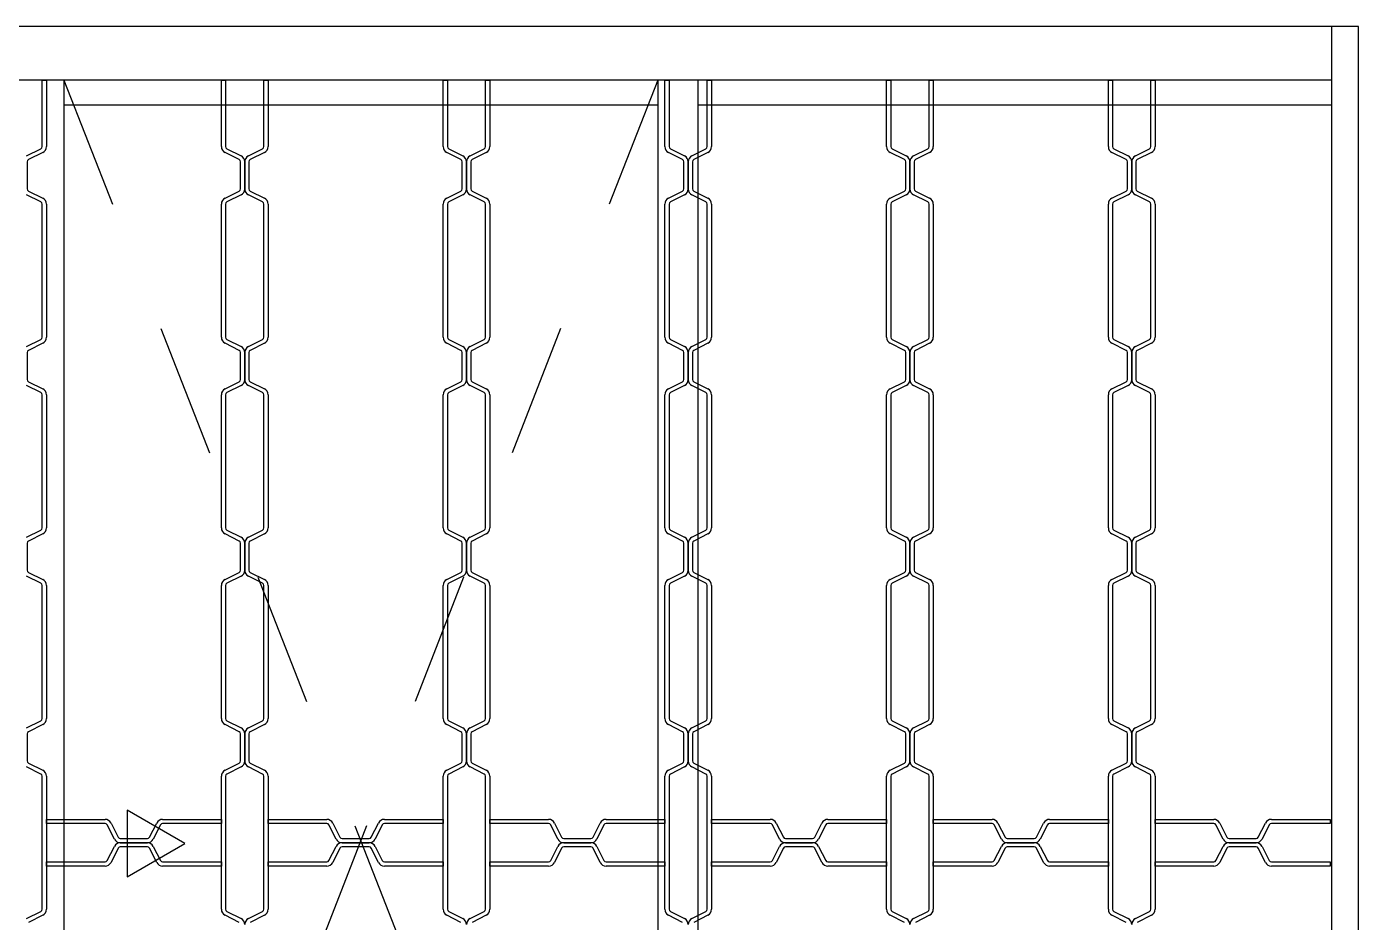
# Model space of a CAD drawing. Header units: millimetres. Extents: x 235.35 to 237.35, y 1281.78 to 1282.98.
# Drawn here: x 236.357 to 237.355, y 1282.312 to 1282.984 of the extents above; entities that cross this region are included whole.
import ezdxf

# ---------------------------------------------------------------- set-up
doc = ezdxf.new("R2010")
doc.units = ezdxf.units.MM
doc.header["$LTSCALE"] = 0.5
doc.linetypes.add('HIDDEN2', pattern=[0.1875, 0.125, -0.0625])
doc.layers.add('Gravia_Janelas', color=1, linetype='Continuous')
doc.layers.add('Gravia_Janelas_hidden2', color=1, linetype='HIDDEN2')

msp = doc.modelspace()

# ---------------------------------------------------------------- linework, layer by layer
at = {"layer": 'Gravia_Janelas', "color": 2}
for p, q in [((237.35472, 1282.98366), (235.35472, 1282.98366)), ((237.35472, 1281.78366), (237.35472, 1282.98366))]:
    msp.add_line(p, q, dxfattribs=at)
at = {"layer": 'Gravia_Janelas'}
for p, q in [((237.33472, 1281.78366), (237.33472, 1282.98366)), ((237.33472, 1282.94366), (235.37472, 1282.94366)), ((237.33472, 1282.94366), (235.37472, 1282.94366)), ((236.36844, 1282.94366), (236.37162, 1282.94366)), ((236.36844, 1282.89379), (236.36844, 1282.94366)), ((236.37162, 1282.94366), (236.37162, 1282.89379)), ((236.38472, 1282.94366), (236.38472, 1281.80366)), ((236.50277, 1282.89379), (236.50277, 1282.94366)), ((236.50277, 1282.94366), (236.50595, 1282.94366)), ((236.50595, 1282.94366), (236.50595, 1282.89379)), ((236.53459, 1282.94366), (236.53777, 1282.94366)), ((236.53459, 1282.89379), (236.53459, 1282.94366)), ((236.53777, 1282.94366), (236.53777, 1282.89379)), ((236.66892, 1282.89379), (236.66892, 1282.94366)), ((236.66892, 1282.94366), (236.6721, 1282.94366)), ((236.6721, 1282.94366), (236.6721, 1282.89379)), ((236.70074, 1282.94366), (236.70392, 1282.94366)), ((236.70074, 1282.89379), (236.70074, 1282.94366)), ((236.70392, 1282.94366), (236.70392, 1282.89379)), ((236.82972, 1282.94366), (236.82972, 1281.80366)), ((236.83507, 1282.89379), (236.83507, 1282.94366)), ((236.83507, 1282.94366), (236.83825, 1282.94366)), ((236.83825, 1282.94366), (236.83825, 1282.89379)), ((236.85972, 1282.94366), (236.85972, 1281.80366)), ((236.86689, 1282.94366), (236.87007, 1282.94366)), ((236.86689, 1282.89379), (236.86689, 1282.94366)), ((236.87007, 1282.94366), (236.87007, 1282.89379)), ((237.00122, 1282.89379), (237.00122, 1282.94366)), ((237.00122, 1282.94366), (237.0044, 1282.94366)), ((237.0044, 1282.94366), (237.0044, 1282.89379)), ((237.03304, 1282.94366), (237.03622, 1282.94366)), ((237.03304, 1282.89379), (237.03304, 1282.94366)), ((237.03622, 1282.94366), (237.03622, 1282.89379)), ((237.16737, 1282.89379), (237.16737, 1282.94366)), ((237.16737, 1282.94366), (237.17055, 1282.94366)), ((237.17055, 1282.94366), (237.17055, 1282.89379)), ((237.19919, 1282.94366), (237.20237, 1282.94366)), ((237.19919, 1282.89379), (237.19919, 1282.94366)), ((237.20237, 1282.94366), (237.20237, 1282.89379)), ((236.82972, 1282.92476), (236.38472, 1282.92476)), ((237.33472, 1282.92476), (236.85972, 1282.92476)), ((236.35686, 1282.88681), (236.36744, 1282.89216)), ((236.36887, 1282.88933), (236.35829, 1282.88397)), ((236.51609, 1282.88397), (236.50551, 1282.88933)), ((236.50694, 1282.89216), (236.51752, 1282.88681)), ((236.52301, 1282.88681), (236.53359, 1282.89216)), ((236.53502, 1282.88933), (236.52444, 1282.88397)), ((236.68224, 1282.88397), (236.67166, 1282.88933)), ((236.67309, 1282.89216), (236.68367, 1282.88681)), ((236.68916, 1282.88681), (236.69974, 1282.89216)), ((236.70117, 1282.88933), (236.69059, 1282.88397)), ((236.84839, 1282.88397), (236.83781, 1282.88933)), ((236.83924, 1282.89216), (236.84982, 1282.88681)), ((236.85531, 1282.88681), (236.86589, 1282.89216)), ((236.86732, 1282.88933), (236.85674, 1282.88397)), ((237.01454, 1282.88397), (237.00396, 1282.88933)), ((237.00539, 1282.89216), (237.01597, 1282.88681)), ((237.02146, 1282.88681), (237.03204, 1282.89216)), ((237.03347, 1282.88933), (237.02289, 1282.88397)), ((237.18069, 1282.88397), (237.17011, 1282.88933)), ((237.17154, 1282.89216), (237.18212, 1282.88681)), ((237.18761, 1282.88681), (237.19819, 1282.89216)), ((237.19962, 1282.88933), (237.18904, 1282.88397)), ((236.3573, 1282.88234), (236.3573, 1282.86208)), ((236.51709, 1282.86208), (236.51709, 1282.88234)), ((236.52027, 1282.86208), (236.52027, 1282.88234)), ((236.52027, 1282.88234), (236.52027, 1282.86208)), ((236.52345, 1282.88234), (236.52345, 1282.86208)), ((236.68324, 1282.86208), (236.68324, 1282.88234)), ((236.68642, 1282.86208), (236.68642, 1282.88234)), ((236.68642, 1282.88234), (236.68642, 1282.86208)), ((236.6896, 1282.88234), (236.6896, 1282.86208)), ((236.84939, 1282.86208), (236.84939, 1282.88234)), ((236.85257, 1282.86208), (236.85257, 1282.88234)), ((236.85257, 1282.88234), (236.85257, 1282.86208)), ((236.85575, 1282.88234), (236.85575, 1282.86208)), ((237.01554, 1282.86208), (237.01554, 1282.88234)), ((237.01872, 1282.86208), (237.01872, 1282.88234)), ((237.01872, 1282.88234), (237.01872, 1282.86208)), ((237.0219, 1282.88234), (237.0219, 1282.86208)), ((237.18169, 1282.86208), (237.18169, 1282.88234)), ((237.18487, 1282.86208), (237.18487, 1282.88234)), ((237.18487, 1282.88234), (237.18487, 1282.86208)), ((237.18805, 1282.88234), (237.18805, 1282.86208)), ((236.36744, 1282.85226), (236.35686, 1282.85762)), ((236.35829, 1282.86046), (236.36887, 1282.8551)), ((236.50551, 1282.8551), (236.51609, 1282.86046)), ((236.51752, 1282.85762), (236.50694, 1282.85226)), ((236.53359, 1282.85226), (236.52301, 1282.85762)), ((236.52444, 1282.86046), (236.53502, 1282.8551)), ((236.67166, 1282.8551), (236.68224, 1282.86046)), ((236.68367, 1282.85762), (236.67309, 1282.85226)), ((236.69974, 1282.85226), (236.68916, 1282.85762)), ((236.69059, 1282.86046), (236.70117, 1282.8551)), ((236.83781, 1282.8551), (236.84839, 1282.86046)), ((236.84982, 1282.85762), (236.83924, 1282.85226)), ((236.86589, 1282.85226), (236.85531, 1282.85762)), ((236.85674, 1282.86046), (236.86732, 1282.8551)), ((237.00396, 1282.8551), (237.01454, 1282.86046)), ((237.01597, 1282.85762), (237.00539, 1282.85226)), ((237.03204, 1282.85226), (237.02146, 1282.85762)), ((237.02289, 1282.86046), (237.03347, 1282.8551)), ((237.17011, 1282.8551), (237.18069, 1282.86046)), ((237.18212, 1282.85762), (237.17154, 1282.85226)), ((237.19819, 1282.85226), (237.18761, 1282.85762)), ((237.18904, 1282.86046), (237.19962, 1282.8551)), ((236.36844, 1282.75089), (236.36844, 1282.85064)), ((236.37162, 1282.85064), (236.37162, 1282.75089)), ((236.50277, 1282.75089), (236.50277, 1282.85064)), ((236.50595, 1282.85064), (236.50595, 1282.75089)), ((236.53459, 1282.75089), (236.53459, 1282.85064)), ((236.53777, 1282.85064), (236.53777, 1282.75089)), ((236.66892, 1282.75089), (236.66892, 1282.85064)), ((236.6721, 1282.85064), (236.6721, 1282.75089)), ((236.70074, 1282.75089), (236.70074, 1282.85064)), ((236.70392, 1282.85064), (236.70392, 1282.75089)), ((236.83507, 1282.75089), (236.83507, 1282.85064)), ((236.83825, 1282.85064), (236.83825, 1282.75089)), ((236.86689, 1282.75089), (236.86689, 1282.85064)), ((236.87007, 1282.85064), (236.87007, 1282.75089)), ((237.00122, 1282.75089), (237.00122, 1282.85064)), ((237.0044, 1282.85064), (237.0044, 1282.75089)), ((237.03304, 1282.75089), (237.03304, 1282.85064)), ((237.03622, 1282.85064), (237.03622, 1282.75089)), ((237.16737, 1282.75089), (237.16737, 1282.85064)), ((237.17055, 1282.85064), (237.17055, 1282.75089)), ((237.19919, 1282.75089), (237.19919, 1282.85064)), ((237.20237, 1282.85064), (237.20237, 1282.75089)), ((237.33472, 1282.77366), (237.33472, 1282.77766)), ((236.35686, 1282.74391), (236.36744, 1282.74926)), ((236.50694, 1282.74926), (236.51752, 1282.74391)), ((236.52301, 1282.74391), (236.53359, 1282.74926)), ((236.67309, 1282.74926), (236.68367, 1282.74391)), ((236.68916, 1282.74391), (236.69974, 1282.74926)), ((236.83924, 1282.74926), (236.84982, 1282.74391)), ((236.85531, 1282.74391), (236.86589, 1282.74926)), ((237.00539, 1282.74926), (237.01597, 1282.74391)), ((237.02146, 1282.74391), (237.03204, 1282.74926)), ((237.17154, 1282.74926), (237.18212, 1282.74391)), ((237.18761, 1282.74391), (237.19819, 1282.74926)), ((236.3573, 1282.73944), (236.3573, 1282.71918)), ((236.36887, 1282.74643), (236.35829, 1282.74107)), ((236.51609, 1282.74107), (236.50551, 1282.74643)), ((236.51709, 1282.71918), (236.51709, 1282.73944)), ((236.52027, 1282.71918), (236.52027, 1282.73944)), ((236.52027, 1282.73944), (236.52027, 1282.71918)), ((236.52345, 1282.73944), (236.52345, 1282.71918)), ((236.53502, 1282.74643), (236.52444, 1282.74107)), ((236.68224, 1282.74107), (236.67166, 1282.74643)), ((236.68324, 1282.71918), (236.68324, 1282.73944)), ((236.68642, 1282.71918), (236.68642, 1282.73944)), ((236.68642, 1282.73944), (236.68642, 1282.71918)), ((236.6896, 1282.73944), (236.6896, 1282.71918)), ((236.70117, 1282.74643), (236.69059, 1282.74107)), ((236.84839, 1282.74107), (236.83781, 1282.74643)), ((236.84939, 1282.71918), (236.84939, 1282.73944)), ((236.85257, 1282.71918), (236.85257, 1282.73944)), ((236.85257, 1282.73944), (236.85257, 1282.71918)), ((236.85575, 1282.73944), (236.85575, 1282.71918)), ((236.86732, 1282.74643), (236.85674, 1282.74107)), ((237.01454, 1282.74107), (237.00396, 1282.74643)), ((237.01554, 1282.71918), (237.01554, 1282.73944)), ((237.01872, 1282.71918), (237.01872, 1282.73944)), ((237.01872, 1282.73944), (237.01872, 1282.71918)), ((237.0219, 1282.73944), (237.0219, 1282.71918)), ((237.03347, 1282.74643), (237.02289, 1282.74107)), ((237.18069, 1282.74107), (237.17011, 1282.74643)), ((237.18169, 1282.71918), (237.18169, 1282.73944)), ((237.18487, 1282.71918), (237.18487, 1282.73944)), ((237.18487, 1282.73944), (237.18487, 1282.71918)), ((237.18805, 1282.73944), (237.18805, 1282.71918)), ((237.19962, 1282.74643), (237.18904, 1282.74107)), ((236.35829, 1282.71756), (236.36887, 1282.7122)), ((236.50551, 1282.7122), (236.51609, 1282.71756)), ((236.52444, 1282.71756), (236.53502, 1282.7122)), ((236.67166, 1282.7122), (236.68224, 1282.71756)), ((236.69059, 1282.71756), (236.70117, 1282.7122)), ((236.83781, 1282.7122), (236.84839, 1282.71756)), ((236.85674, 1282.71756), (236.86732, 1282.7122)), ((237.00396, 1282.7122), (237.01454, 1282.71756)), ((237.02289, 1282.71756), (237.03347, 1282.7122)), ((237.17011, 1282.7122), (237.18069, 1282.71756)), ((237.18904, 1282.71756), (237.19962, 1282.7122)), ((236.36744, 1282.70936), (236.35686, 1282.71472)), ((236.36844, 1282.60799), (236.36844, 1282.70774)), ((236.37162, 1282.70774), (236.37162, 1282.60799)), ((236.50277, 1282.60799), (236.50277, 1282.70774)), ((236.50595, 1282.70774), (236.50595, 1282.60799)), ((236.51752, 1282.71472), (236.50694, 1282.70936)), ((236.53359, 1282.70936), (236.52301, 1282.71472)), ((236.53459, 1282.60799), (236.53459, 1282.70774)), ((236.53777, 1282.70774), (236.53777, 1282.60799)), ((236.66892, 1282.60799), (236.66892, 1282.70774)), ((236.6721, 1282.70774), (236.6721, 1282.60799)), ((236.68367, 1282.71472), (236.67309, 1282.70936)), ((236.69974, 1282.70936), (236.68916, 1282.71472)), ((236.70074, 1282.60799), (236.70074, 1282.70774)), ((236.70392, 1282.70774), (236.70392, 1282.60799)), ((236.83507, 1282.60799), (236.83507, 1282.70774)), ((236.83825, 1282.70774), (236.83825, 1282.60799)), ((236.84982, 1282.71472), (236.83924, 1282.70936)), ((236.86589, 1282.70936), (236.85531, 1282.71472)), ((236.86689, 1282.60799), (236.86689, 1282.70774)), ((236.87007, 1282.70774), (236.87007, 1282.60799)), ((237.00122, 1282.60799), (237.00122, 1282.70774)), ((237.0044, 1282.70774), (237.0044, 1282.60799)), ((237.01597, 1282.71472), (237.00539, 1282.70936)), ((237.03204, 1282.70936), (237.02146, 1282.71472)), ((237.03304, 1282.60799), (237.03304, 1282.70774)), ((237.03622, 1282.70774), (237.03622, 1282.60799)), ((237.16737, 1282.60799), (237.16737, 1282.70774)), ((237.17055, 1282.70774), (237.17055, 1282.60799)), ((237.18212, 1282.71472), (237.17154, 1282.70936)), ((237.19819, 1282.70936), (237.18761, 1282.71472)), ((237.19919, 1282.60799), (237.19919, 1282.70774)), ((237.20237, 1282.70774), (237.20237, 1282.60799)), ((237.33472, 1282.61166), (237.33472, 1282.61566)), ((236.35686, 1282.60101), (236.36744, 1282.60636)), ((236.36887, 1282.60353), (236.35829, 1282.59817)), ((236.51609, 1282.59817), (236.50551, 1282.60353)), ((236.50694, 1282.60636), (236.51752, 1282.60101)), ((236.52301, 1282.60101), (236.53359, 1282.60636)), ((236.53502, 1282.60353), (236.52444, 1282.59817)), ((236.68224, 1282.59817), (236.67166, 1282.60353)), ((236.67309, 1282.60636), (236.68367, 1282.60101)), ((236.68916, 1282.60101), (236.69974, 1282.60636)), ((236.70117, 1282.60353), (236.69059, 1282.59817)), ((236.84839, 1282.59817), (236.83781, 1282.60353)), ((236.83924, 1282.60636), (236.84982, 1282.60101)), ((236.85531, 1282.60101), (236.86589, 1282.60636)), ((236.86732, 1282.60353), (236.85674, 1282.59817)), ((237.01454, 1282.59817), (237.00396, 1282.60353)), ((237.00539, 1282.60636), (237.01597, 1282.60101)), ((237.02146, 1282.60101), (237.03204, 1282.60636)), ((237.03347, 1282.60353), (237.02289, 1282.59817)), ((237.18069, 1282.59817), (237.17011, 1282.60353)), ((237.17154, 1282.60636), (237.18212, 1282.60101)), ((237.18761, 1282.60101), (237.19819, 1282.60636)), ((237.19962, 1282.60353), (237.18904, 1282.59817)), ((236.3573, 1282.59654), (236.3573, 1282.57628)), ((236.51709, 1282.57628), (236.51709, 1282.59654)), ((236.52027, 1282.57628), (236.52027, 1282.59654)), ((236.52027, 1282.59654), (236.52027, 1282.57628)), ((236.52345, 1282.59654), (236.52345, 1282.57628)), ((236.68324, 1282.57628), (236.68324, 1282.59654)), ((236.68642, 1282.57628), (236.68642, 1282.59654)), ((236.68642, 1282.59654), (236.68642, 1282.57628)), ((236.6896, 1282.59654), (236.6896, 1282.57628)), ((236.84939, 1282.57628), (236.84939, 1282.59654)), ((236.85257, 1282.57628), (236.85257, 1282.59654)), ((236.85257, 1282.59654), (236.85257, 1282.57628)), ((236.85575, 1282.59654), (236.85575, 1282.57628)), ((237.01554, 1282.57628), (237.01554, 1282.59654)), ((237.01872, 1282.57628), (237.01872, 1282.59654)), ((237.01872, 1282.59654), (237.01872, 1282.57628)), ((237.0219, 1282.59654), (237.0219, 1282.57628)), ((237.18169, 1282.57628), (237.18169, 1282.59654)), ((237.18487, 1282.57628), (237.18487, 1282.59654)), ((237.18487, 1282.59654), (237.18487, 1282.57628)), ((237.18805, 1282.59654), (237.18805, 1282.57628)), ((236.36744, 1282.56646), (236.35686, 1282.57182)), ((236.35829, 1282.57466), (236.36887, 1282.5693)), ((236.50551, 1282.5693), (236.51609, 1282.57466)), ((236.51752, 1282.57182), (236.50694, 1282.56646)), ((236.53359, 1282.56646), (236.52301, 1282.57182)), ((236.52444, 1282.57466), (236.53502, 1282.5693)), ((236.67166, 1282.5693), (236.68224, 1282.57466)), ((236.68367, 1282.57182), (236.67309, 1282.56646)), ((236.69974, 1282.56646), (236.68916, 1282.57182)), ((236.69059, 1282.57466), (236.70117, 1282.5693)), ((236.83781, 1282.5693), (236.84839, 1282.57466)), ((236.84982, 1282.57182), (236.83924, 1282.56646)), ((236.86589, 1282.56646), (236.85531, 1282.57182)), ((236.85674, 1282.57466), (236.86732, 1282.5693)), ((237.00396, 1282.5693), (237.01454, 1282.57466)), ((237.01597, 1282.57182), (237.00539, 1282.56646)), ((237.03204, 1282.56646), (237.02146, 1282.57182)), ((237.02289, 1282.57466), (237.03347, 1282.5693)), ((237.17011, 1282.5693), (237.18069, 1282.57466)), ((237.18212, 1282.57182), (237.17154, 1282.56646)), ((237.19819, 1282.56646), (237.18761, 1282.57182)), ((237.18904, 1282.57466), (237.19962, 1282.5693)), ((236.36844, 1282.46509), (236.36844, 1282.56484)), ((236.37162, 1282.56484), (236.37162, 1282.46509)), ((236.50277, 1282.46509), (236.50277, 1282.56484)), ((236.50595, 1282.56484), (236.50595, 1282.46509)), ((236.53459, 1282.46509), (236.53459, 1282.56484)), ((236.53777, 1282.56484), (236.53777, 1282.46509)), ((236.66892, 1282.46509), (236.66892, 1282.56484)), ((236.6721, 1282.56484), (236.6721, 1282.46509)), ((236.70074, 1282.46509), (236.70074, 1282.56484)), ((236.70392, 1282.56484), (236.70392, 1282.46509)), ((236.83507, 1282.46509), (236.83507, 1282.56484)), ((236.83825, 1282.56484), (236.83825, 1282.46509)), ((236.86689, 1282.46509), (236.86689, 1282.56484)), ((236.87007, 1282.56484), (236.87007, 1282.46509)), ((237.00122, 1282.46509), (237.00122, 1282.56484)), ((237.0044, 1282.56484), (237.0044, 1282.46509)), ((237.03304, 1282.46509), (237.03304, 1282.56484)), ((237.03622, 1282.56484), (237.03622, 1282.46509)), ((237.16737, 1282.46509), (237.16737, 1282.56484)), ((237.17055, 1282.56484), (237.17055, 1282.46509)), ((237.19919, 1282.46509), (237.19919, 1282.56484)), ((237.20237, 1282.56484), (237.20237, 1282.46509)), ((236.35686, 1282.45811), (236.36744, 1282.46346)), ((236.36887, 1282.46063), (236.35829, 1282.45527)), ((236.51609, 1282.45527), (236.50551, 1282.46063)), ((236.50694, 1282.46346), (236.51752, 1282.45811)), ((236.52301, 1282.45811), (236.53359, 1282.46346)), ((236.53502, 1282.46063), (236.52444, 1282.45527)), ((236.68224, 1282.45527), (236.67166, 1282.46063)), ((236.67309, 1282.46346), (236.68367, 1282.45811)), ((236.68916, 1282.45811), (236.69974, 1282.46346)), ((236.70117, 1282.46063), (236.69059, 1282.45527)), ((236.84839, 1282.45527), (236.83781, 1282.46063)), ((236.83924, 1282.46346), (236.84982, 1282.45811)), ((236.85531, 1282.45811), (236.86589, 1282.46346)), ((236.86732, 1282.46063), (236.85674, 1282.45527)), ((237.01454, 1282.45527), (237.00396, 1282.46063)), ((237.00539, 1282.46346), (237.01597, 1282.45811)), ((237.02146, 1282.45811), (237.03204, 1282.46346)), ((237.03347, 1282.46063), (237.02289, 1282.45527)), ((237.18069, 1282.45527), (237.17011, 1282.46063)), ((237.17154, 1282.46346), (237.18212, 1282.45811)), ((237.18761, 1282.45811), (237.19819, 1282.46346)), ((237.19962, 1282.46063), (237.18904, 1282.45527)), ((236.3573, 1282.45364), (236.3573, 1282.43338)), ((236.51709, 1282.43338), (236.51709, 1282.45364)), ((236.52027, 1282.43338), (236.52027, 1282.45364)), ((236.52027, 1282.45364), (236.52027, 1282.43338)), ((236.52345, 1282.45364), (236.52345, 1282.43338)), ((236.68324, 1282.43338), (236.68324, 1282.45364)), ((236.68642, 1282.43338), (236.68642, 1282.45364)), ((236.68642, 1282.45364), (236.68642, 1282.43338)), ((236.6896, 1282.45364), (236.6896, 1282.43338)), ((236.84939, 1282.43338), (236.84939, 1282.45364)), ((236.85257, 1282.43338), (236.85257, 1282.45364)), ((236.85257, 1282.45364), (236.85257, 1282.43338)), ((236.85575, 1282.45364), (236.85575, 1282.43338)), ((237.01554, 1282.43338), (237.01554, 1282.45364)), ((237.01872, 1282.43338), (237.01872, 1282.45364)), ((237.01872, 1282.45364), (237.01872, 1282.43338)), ((237.0219, 1282.45364), (237.0219, 1282.43338)), ((237.18169, 1282.43338), (237.18169, 1282.45364)), ((237.18487, 1282.43338), (237.18487, 1282.45364)), ((237.18487, 1282.45364), (237.18487, 1282.43338)), ((237.18805, 1282.45364), (237.18805, 1282.43338)), ((237.33472, 1282.44966), (237.33472, 1282.45366)), ((236.36744, 1282.42356), (236.35686, 1282.42892)), ((236.35829, 1282.43176), (236.36887, 1282.4264)), ((236.50551, 1282.4264), (236.51609, 1282.43176)), ((236.51752, 1282.42892), (236.50694, 1282.42356)), ((236.53359, 1282.42356), (236.52301, 1282.42892)), ((236.52444, 1282.43176), (236.53502, 1282.4264)), ((236.67166, 1282.4264), (236.68224, 1282.43176)), ((236.68367, 1282.42892), (236.67309, 1282.42356)), ((236.69974, 1282.42356), (236.68916, 1282.42892)), ((236.69059, 1282.43176), (236.70117, 1282.4264)), ((236.83781, 1282.4264), (236.84839, 1282.43176)), ((236.84982, 1282.42892), (236.83924, 1282.42356)), ((236.86589, 1282.42356), (236.85531, 1282.42892)), ((236.85674, 1282.43176), (236.86732, 1282.4264)), ((237.00396, 1282.4264), (237.01454, 1282.43176)), ((237.01597, 1282.42892), (237.00539, 1282.42356)), ((237.03204, 1282.42356), (237.02146, 1282.42892)), ((237.02289, 1282.43176), (237.03347, 1282.4264)), ((237.17011, 1282.4264), (237.18069, 1282.43176)), ((237.18212, 1282.42892), (237.17154, 1282.42356)), ((237.19819, 1282.42356), (237.18761, 1282.42892)), ((237.18904, 1282.43176), (237.19962, 1282.4264)), ((236.36844, 1282.32219), (236.36844, 1282.42194)), ((236.37162, 1282.42194), (236.37162, 1282.32219)), ((236.50277, 1282.32219), (236.50277, 1282.42194)), ((236.50595, 1282.42194), (236.50595, 1282.32219)), ((236.53459, 1282.32219), (236.53459, 1282.42194)), ((236.53777, 1282.42194), (236.53777, 1282.32219)), ((236.66892, 1282.32219), (236.66892, 1282.42194)), ((236.6721, 1282.42194), (236.6721, 1282.32219)), ((236.70074, 1282.32219), (236.70074, 1282.42194)), ((236.70392, 1282.42194), (236.70392, 1282.32219)), ((236.83507, 1282.32219), (236.83507, 1282.42194)), ((236.83825, 1282.42194), (236.83825, 1282.32219)), ((236.86689, 1282.32219), (236.86689, 1282.42194)), ((236.87007, 1282.42194), (236.87007, 1282.32219)), ((237.00122, 1282.32219), (237.00122, 1282.42194)), ((237.0044, 1282.42194), (237.0044, 1282.32219)), ((237.03304, 1282.32219), (237.03304, 1282.42194)), ((237.03622, 1282.42194), (237.03622, 1282.32219)), ((237.16737, 1282.32219), (237.16737, 1282.42194)), ((237.17055, 1282.42194), (237.17055, 1282.32219)), ((237.19919, 1282.32219), (237.19919, 1282.42194)), ((237.20237, 1282.42194), (237.20237, 1282.32219)), ((236.37162, 1282.38956), (236.41562, 1282.38956)), ((236.37162, 1282.38638), (236.37162, 1282.38956)), ((236.45876, 1282.38956), (236.50277, 1282.38956)), ((236.50277, 1282.38956), (236.50277, 1282.38638)), ((236.53777, 1282.38956), (236.58177, 1282.38956)), ((236.53777, 1282.38638), (236.53777, 1282.38956)), ((236.62491, 1282.38956), (236.66892, 1282.38956)), ((236.66892, 1282.38956), (236.66892, 1282.38638)), ((236.70392, 1282.38956), (236.74792, 1282.38956)), ((236.70392, 1282.38638), (236.70392, 1282.38956)), ((236.79106, 1282.38956), (236.83507, 1282.38956)), ((236.83507, 1282.38956), (236.83507, 1282.38638)), ((236.87007, 1282.38956), (236.91407, 1282.38956)), ((236.87007, 1282.38638), (236.87007, 1282.38956)), ((236.95721, 1282.38956), (237.00122, 1282.38956)), ((237.00122, 1282.38956), (237.00122, 1282.38638)), ((237.03622, 1282.38956), (237.08022, 1282.38956)), ((237.03622, 1282.38638), (237.03622, 1282.38956)), ((237.12336, 1282.38956), (237.16737, 1282.38956)), ((237.16737, 1282.38956), (237.16737, 1282.38638)), ((237.20237, 1282.38956), (237.24637, 1282.38956)), ((237.20237, 1282.38638), (237.20237, 1282.38956)), ((237.28951, 1282.38956), (237.33352, 1282.38956)), ((237.33352, 1282.38956), (237.33352, 1282.38638)), ((236.41562, 1282.38638), (236.37162, 1282.38638)), ((236.4226, 1282.3748), (236.41724, 1282.38539)), ((236.42008, 1282.38682), (236.42544, 1282.37624)), ((236.44895, 1282.37624), (236.4543, 1282.38682)), ((236.45714, 1282.38539), (236.45178, 1282.3748)), ((236.50277, 1282.38638), (236.45876, 1282.38638)), ((236.58177, 1282.38638), (236.53777, 1282.38638)), ((236.58875, 1282.3748), (236.58339, 1282.38539)), ((236.58623, 1282.38682), (236.59159, 1282.37624)), ((236.6151, 1282.37624), (236.62045, 1282.38682)), ((236.62329, 1282.38539), (236.61793, 1282.3748)), ((236.66892, 1282.38638), (236.62491, 1282.38638)), ((236.74792, 1282.38638), (236.70392, 1282.38638)), ((236.7549, 1282.3748), (236.74954, 1282.38539)), ((236.75238, 1282.38682), (236.75774, 1282.37624)), ((236.78125, 1282.37624), (236.7866, 1282.38682)), ((236.78944, 1282.38539), (236.78408, 1282.3748)), ((236.83507, 1282.38638), (236.79106, 1282.38638)), ((236.91407, 1282.38638), (236.87007, 1282.38638)), ((236.92105, 1282.3748), (236.91569, 1282.38539)), ((236.91853, 1282.38682), (236.92389, 1282.37624)), ((236.9474, 1282.37624), (236.95275, 1282.38682)), ((236.95559, 1282.38539), (236.95023, 1282.3748)), ((237.00122, 1282.38638), (236.95721, 1282.38638)), ((237.08022, 1282.38638), (237.03622, 1282.38638)), ((237.0872, 1282.3748), (237.08184, 1282.38539)), ((237.08468, 1282.38682), (237.09004, 1282.37624)), ((237.11355, 1282.37624), (237.1189, 1282.38682)), ((237.12174, 1282.38539), (237.11638, 1282.3748)), ((237.16737, 1282.38638), (237.12336, 1282.38638)), ((237.24637, 1282.38638), (237.20237, 1282.38638)), ((237.25335, 1282.3748), (237.24799, 1282.38539)), ((237.25083, 1282.38682), (237.25619, 1282.37624)), ((237.2797, 1282.37624), (237.28505, 1282.38682)), ((237.28789, 1282.38539), (237.28253, 1282.3748)), ((237.33352, 1282.38638), (237.28951, 1282.38638)), ((236.41724, 1282.35874), (236.4226, 1282.36932)), ((236.42544, 1282.36789), (236.42008, 1282.3573)), ((236.42706, 1282.37524), (236.44732, 1282.37524)), ((236.44732, 1282.37206), (236.42706, 1282.37206)), ((236.42706, 1282.37206), (236.44732, 1282.37206)), ((236.44732, 1282.36888), (236.42706, 1282.36888)), ((236.4543, 1282.3573), (236.44895, 1282.36789)), ((236.45178, 1282.36932), (236.45714, 1282.35874)), ((236.58339, 1282.35874), (236.58875, 1282.36932)), ((236.59159, 1282.36789), (236.58623, 1282.3573)), ((236.59321, 1282.37524), (236.61347, 1282.37524)), ((236.61347, 1282.37206), (236.59321, 1282.37206)), ((236.59321, 1282.37206), (236.61347, 1282.37206)), ((236.61347, 1282.36888), (236.59321, 1282.36888)), ((236.62045, 1282.3573), (236.6151, 1282.36789)), ((236.61793, 1282.36932), (236.62329, 1282.35874)), ((236.74954, 1282.35874), (236.7549, 1282.36932)), ((236.75774, 1282.36789), (236.75238, 1282.3573)), ((236.75936, 1282.37524), (236.77962, 1282.37524)), ((236.77962, 1282.37206), (236.75936, 1282.37206)), ((236.75936, 1282.37206), (236.77962, 1282.37206)), ((236.77962, 1282.36888), (236.75936, 1282.36888)), ((236.7866, 1282.3573), (236.78125, 1282.36789)), ((236.78408, 1282.36932), (236.78944, 1282.35874)), ((236.91569, 1282.35874), (236.92105, 1282.36932)), ((236.92389, 1282.36789), (236.91853, 1282.3573)), ((236.92551, 1282.37524), (236.94577, 1282.37524)), ((236.94577, 1282.37206), (236.92551, 1282.37206)), ((236.92551, 1282.37206), (236.94577, 1282.37206)), ((236.94577, 1282.36888), (236.92551, 1282.36888)), ((236.95275, 1282.3573), (236.9474, 1282.36789)), ((236.95023, 1282.36932), (236.95559, 1282.35874)), ((237.08184, 1282.35874), (237.0872, 1282.36932)), ((237.09004, 1282.36789), (237.08468, 1282.3573)), ((237.09166, 1282.37524), (237.11192, 1282.37524)), ((237.11192, 1282.37206), (237.09166, 1282.37206)), ((237.09166, 1282.37206), (237.11192, 1282.37206)), ((237.11192, 1282.36888), (237.09166, 1282.36888)), ((237.1189, 1282.3573), (237.11355, 1282.36789)), ((237.11638, 1282.36932), (237.12174, 1282.35874)), ((237.24799, 1282.35874), (237.25335, 1282.36932)), ((237.25619, 1282.36789), (237.25083, 1282.3573)), ((237.25781, 1282.37524), (237.27807, 1282.37524)), ((237.27807, 1282.37206), (237.25781, 1282.37206)), ((237.25781, 1282.37206), (237.27807, 1282.37206)), ((237.27807, 1282.36888), (237.25781, 1282.36888)), ((237.28505, 1282.3573), (237.2797, 1282.36789)), ((237.28253, 1282.36932), (237.28789, 1282.35874)), ((236.37162, 1282.35456), (236.37162, 1282.35774)), ((236.37162, 1282.35774), (236.41562, 1282.35774)), ((236.41562, 1282.35456), (236.37162, 1282.35456)), ((236.45876, 1282.35774), (236.50277, 1282.35774)), ((236.50277, 1282.35456), (236.45876, 1282.35456)), ((236.50277, 1282.35774), (236.50277, 1282.35456)), ((236.53777, 1282.35456), (236.53777, 1282.35774)), ((236.53777, 1282.35774), (236.58177, 1282.35774)), ((236.58177, 1282.35456), (236.53777, 1282.35456)), ((236.62491, 1282.35774), (236.66892, 1282.35774)), ((236.66892, 1282.35456), (236.62491, 1282.35456)), ((236.66892, 1282.35774), (236.66892, 1282.35456)), ((236.70392, 1282.35456), (236.70392, 1282.35774)), ((236.70392, 1282.35774), (236.74792, 1282.35774)), ((236.74792, 1282.35456), (236.70392, 1282.35456)), ((236.79106, 1282.35774), (236.83507, 1282.35774)), ((236.83507, 1282.35456), (236.79106, 1282.35456)), ((236.83507, 1282.35774), (236.83507, 1282.35456)), ((236.87007, 1282.35456), (236.87007, 1282.35774)), ((236.87007, 1282.35774), (236.91407, 1282.35774)), ((236.91407, 1282.35456), (236.87007, 1282.35456)), ((236.95721, 1282.35774), (237.00122, 1282.35774)), ((237.00122, 1282.35456), (236.95721, 1282.35456)), ((237.00122, 1282.35774), (237.00122, 1282.35456)), ((237.03622, 1282.35456), (237.03622, 1282.35774)), ((237.03622, 1282.35774), (237.08022, 1282.35774)), ((237.08022, 1282.35456), (237.03622, 1282.35456)), ((237.12336, 1282.35774), (237.16737, 1282.35774)), ((237.16737, 1282.35456), (237.12336, 1282.35456)), ((237.16737, 1282.35774), (237.16737, 1282.35456)), ((237.20237, 1282.35456), (237.20237, 1282.35774)), ((237.20237, 1282.35774), (237.24637, 1282.35774)), ((237.24637, 1282.35456), (237.20237, 1282.35456)), ((237.28951, 1282.35774), (237.33352, 1282.35774)), ((237.33352, 1282.35456), (237.28951, 1282.35456)), ((237.33352, 1282.35774), (237.33352, 1282.35456)), ((236.35686, 1282.31521), (236.36744, 1282.32056)), ((236.50694, 1282.32056), (236.51752, 1282.31521)), ((236.52301, 1282.31521), (236.53359, 1282.32056)), ((236.67309, 1282.32056), (236.68367, 1282.31521)), ((236.68916, 1282.31521), (236.69974, 1282.32056)), ((236.83924, 1282.32056), (236.84982, 1282.31521)), ((236.85531, 1282.31521), (236.86589, 1282.32056)), ((237.00539, 1282.32056), (237.01597, 1282.31521)), ((237.02146, 1282.31521), (237.03204, 1282.32056)), ((237.17154, 1282.32056), (237.18212, 1282.31521)), ((237.18761, 1282.31521), (237.19819, 1282.32056)), ((236.36887, 1282.31773), (236.35829, 1282.31237)), ((236.51609, 1282.31237), (236.50551, 1282.31773)), ((236.53502, 1282.31773), (236.52444, 1282.31237)), ((236.68224, 1282.31237), (236.67166, 1282.31773)), ((236.70117, 1282.31773), (236.69059, 1282.31237)), ((236.84839, 1282.31237), (236.83781, 1282.31773)), ((236.86732, 1282.31773), (236.85674, 1282.31237)), ((237.01454, 1282.31237), (237.00396, 1282.31773)), ((237.03347, 1282.31773), (237.02289, 1282.31237)), ((237.18069, 1282.31237), (237.17011, 1282.31773)), ((237.19962, 1282.31773), (237.18904, 1282.31237))]:
    msp.add_line(p, q, dxfattribs=at)
msp.add_lwpolyline([(236.43221, 1282.39652), (236.43221, 1282.34652), (236.47551, 1282.37152)], close=True, dxfattribs=at)
for centre, radius, start, end in [((236.36662, 1282.89379), 0.00182, 296.85241, 0), ((236.36662, 1282.89379), 0.005, 296.85241, 0), ((236.50777, 1282.89379), 0.005, 180, 243.14759), ((236.50777, 1282.89379), 0.00182, 180, 243.14759), ((236.51527, 1282.88234), 0.005, 0, 63.14759), ((236.52527, 1282.88234), 0.005, 116.85241, 180), ((236.53277, 1282.89379), 0.00182, 296.85241, 0), ((236.53277, 1282.89379), 0.005, 296.85241, 0), ((236.67392, 1282.89379), 0.005, 180, 243.14759), ((236.67392, 1282.89379), 0.00182, 180, 243.14759), ((236.68142, 1282.88234), 0.005, 0, 63.14759), ((236.69142, 1282.88234), 0.005, 116.85241, 180), ((236.69892, 1282.89379), 0.00182, 296.85241, 0), ((236.69892, 1282.89379), 0.005, 296.85241, 0), ((236.84007, 1282.89379), 0.005, 180, 243.14759), ((236.84007, 1282.89379), 0.00182, 180, 243.14759), ((236.84757, 1282.88234), 0.005, 0, 63.14759), ((236.85757, 1282.88234), 0.005, 116.85241, 180), ((236.86507, 1282.89379), 0.00182, 296.85241, 0), ((236.86507, 1282.89379), 0.005, 296.85241, 0), ((237.00622, 1282.89379), 0.005, 180, 243.14759), ((237.00622, 1282.89379), 0.00182, 180, 243.14759), ((237.01372, 1282.88234), 0.005, 0, 63.14759), ((237.02372, 1282.88234), 0.005, 116.85241, 180), ((237.03122, 1282.89379), 0.00182, 296.85241, 0), ((237.03122, 1282.89379), 0.005, 296.85241, 0), ((237.17237, 1282.89379), 0.005, 180, 243.14759), ((237.17237, 1282.89379), 0.00182, 180, 243.14759), ((237.17987, 1282.88234), 0.005, 0, 63.14759), ((237.18987, 1282.88234), 0.005, 116.85241, 180), ((237.19737, 1282.89379), 0.00182, 296.85241, 0), ((237.19737, 1282.89379), 0.005, 296.85241, 0), ((236.35912, 1282.88234), 0.00182, 116.85241, 180), ((236.51527, 1282.88234), 0.00182, 0, 63.14759), ((236.52527, 1282.88234), 0.00182, 116.85241, 180), ((236.68142, 1282.88234), 0.00182, 0, 63.14759), ((236.69142, 1282.88234), 0.00182, 116.85241, 180), ((236.84757, 1282.88234), 0.00182, 0, 63.14759), ((236.85757, 1282.88234), 0.00182, 116.85241, 180), ((237.01372, 1282.88234), 0.00182, 0, 63.14759), ((237.02372, 1282.88234), 0.00182, 116.85241, 180), ((237.17987, 1282.88234), 0.00182, 0, 63.14759), ((237.18987, 1282.88234), 0.00182, 116.85241, 180), ((236.35912, 1282.86208), 0.00182, 180, 243.14759), ((236.51527, 1282.86208), 0.00182, 296.85241, 0), ((236.51527, 1282.86208), 0.005, 296.85241, 0), ((236.52527, 1282.86208), 0.005, 180, 243.14759), ((236.52527, 1282.86208), 0.00182, 180, 243.14759), ((236.68142, 1282.86208), 0.00182, 296.85241, 0), ((236.68142, 1282.86208), 0.005, 296.85241, 0), ((236.69142, 1282.86208), 0.005, 180, 243.14759), ((236.69142, 1282.86208), 0.00182, 180, 243.14759), ((236.84757, 1282.86208), 0.00182, 296.85241, 0), ((236.84757, 1282.86208), 0.005, 296.85241, 0), ((236.85757, 1282.86208), 0.005, 180, 243.14759), ((236.85757, 1282.86208), 0.00182, 180, 243.14759), ((237.01372, 1282.86208), 0.00182, 296.85241, 0), ((237.01372, 1282.86208), 0.005, 296.85241, 0), ((237.02372, 1282.86208), 0.005, 180, 243.14759), ((237.02372, 1282.86208), 0.00182, 180, 243.14759), ((237.17987, 1282.86208), 0.00182, 296.85241, 0), ((237.17987, 1282.86208), 0.005, 296.85241, 0), ((237.18987, 1282.86208), 0.005, 180, 243.14759), ((237.18987, 1282.86208), 0.00182, 180, 243.14759), ((236.36662, 1282.85064), 0.00182, 0, 63.14759), ((236.36662, 1282.85064), 0.005, 0, 63.14759), ((236.50777, 1282.85064), 0.005, 116.85241, 180), ((236.50777, 1282.85064), 0.00182, 116.85241, 180), ((236.53277, 1282.85064), 0.00182, 0, 63.14759), ((236.53277, 1282.85064), 0.005, 0, 63.14759), ((236.67392, 1282.85064), 0.005, 116.85241, 180), ((236.67392, 1282.85064), 0.00182, 116.85241, 180), ((236.69892, 1282.85064), 0.00182, 0, 63.14759), ((236.69892, 1282.85064), 0.005, 0, 63.14759), ((236.84007, 1282.85064), 0.005, 116.85241, 180), ((236.84007, 1282.85064), 0.00182, 116.85241, 180), ((236.86507, 1282.85064), 0.00182, 0, 63.14759), ((236.86507, 1282.85064), 0.005, 0, 63.14759), ((237.00622, 1282.85064), 0.005, 116.85241, 180), ((237.00622, 1282.85064), 0.00182, 116.85241, 180), ((237.03122, 1282.85064), 0.00182, 0, 63.14759), ((237.03122, 1282.85064), 0.005, 0, 63.14759), ((237.17237, 1282.85064), 0.005, 116.85241, 180), ((237.17237, 1282.85064), 0.00182, 116.85241, 180), ((237.19737, 1282.85064), 0.00182, 0, 63.14759), ((237.19737, 1282.85064), 0.005, 0, 63.14759), ((236.36662, 1282.75089), 0.00182, 296.85241, 0), ((236.36662, 1282.75089), 0.005, 296.85241, 0), ((236.50777, 1282.75089), 0.005, 180, 243.14759), ((236.50777, 1282.75089), 0.00182, 180, 243.14759), ((236.53277, 1282.75089), 0.00182, 296.85241, 0), ((236.53277, 1282.75089), 0.005, 296.85241, 0), ((236.67392, 1282.75089), 0.005, 180, 243.14759), ((236.67392, 1282.75089), 0.00182, 180, 243.14759), ((236.69892, 1282.75089), 0.00182, 296.85241, 0), ((236.69892, 1282.75089), 0.005, 296.85241, 0), ((236.84007, 1282.75089), 0.005, 180, 243.14759), ((236.84007, 1282.75089), 0.00182, 180, 243.14759), ((236.86507, 1282.75089), 0.00182, 296.85241, 0), ((236.86507, 1282.75089), 0.005, 296.85241, 0), ((237.00622, 1282.75089), 0.005, 180, 243.14759), ((237.00622, 1282.75089), 0.00182, 180, 243.14759), ((237.03122, 1282.75089), 0.00182, 296.85241, 0), ((237.03122, 1282.75089), 0.005, 296.85241, 0), ((237.17237, 1282.75089), 0.005, 180, 243.14759), ((237.17237, 1282.75089), 0.00182, 180, 243.14759), ((237.19737, 1282.75089), 0.00182, 296.85241, 0), ((237.19737, 1282.75089), 0.005, 296.85241, 0), ((236.35912, 1282.73944), 0.00182, 116.85241, 180), ((236.51527, 1282.73944), 0.00182, 0, 63.14759), ((236.51527, 1282.73944), 0.005, 0, 63.14759), ((236.52527, 1282.73944), 0.005, 116.85241, 180), ((236.52527, 1282.73944), 0.00182, 116.85241, 180), ((236.68142, 1282.73944), 0.00182, 0, 63.14759), ((236.68142, 1282.73944), 0.005, 0, 63.14759), ((236.69142, 1282.73944), 0.005, 116.85241, 180), ((236.69142, 1282.73944), 0.00182, 116.85241, 180), ((236.84757, 1282.73944), 0.00182, 0, 63.14759), ((236.84757, 1282.73944), 0.005, 0, 63.14759), ((236.85757, 1282.73944), 0.005, 116.85241, 180), ((236.85757, 1282.73944), 0.00182, 116.85241, 180), ((237.01372, 1282.73944), 0.00182, 0, 63.14759), ((237.01372, 1282.73944), 0.005, 0, 63.14759), ((237.02372, 1282.73944), 0.005, 116.85241, 180), ((237.02372, 1282.73944), 0.00182, 116.85241, 180), ((237.17987, 1282.73944), 0.00182, 0, 63.14759), ((237.17987, 1282.73944), 0.005, 0, 63.14759), ((237.18987, 1282.73944), 0.005, 116.85241, 180), ((237.18987, 1282.73944), 0.00182, 116.85241, 180), ((236.35912, 1282.71918), 0.00182, 180, 243.14759), ((236.51527, 1282.71918), 0.00182, 296.85241, 0), ((236.51527, 1282.71918), 0.005, 296.85241, 0), ((236.52527, 1282.71918), 0.005, 180, 243.14759), ((236.52527, 1282.71918), 0.00182, 180, 243.14759), ((236.68142, 1282.71918), 0.00182, 296.85241, 0), ((236.68142, 1282.71918), 0.005, 296.85241, 0), ((236.69142, 1282.71918), 0.005, 180, 243.14759), ((236.69142, 1282.71918), 0.00182, 180, 243.14759), ((236.84757, 1282.71918), 0.00182, 296.85241, 0), ((236.84757, 1282.71918), 0.005, 296.85241, 0), ((236.85757, 1282.71918), 0.005, 180, 243.14759), ((236.85757, 1282.71918), 0.00182, 180, 243.14759), ((237.01372, 1282.71918), 0.00182, 296.85241, 0), ((237.01372, 1282.71918), 0.005, 296.85241, 0), ((237.02372, 1282.71918), 0.005, 180, 243.14759), ((237.02372, 1282.71918), 0.00182, 180, 243.14759), ((237.17987, 1282.71918), 0.00182, 296.85241, 0), ((237.17987, 1282.71918), 0.005, 296.85241, 0), ((237.18987, 1282.71918), 0.005, 180, 243.14759), ((237.18987, 1282.71918), 0.00182, 180, 243.14759), ((236.36662, 1282.70774), 0.00182, 0, 63.14759), ((236.36662, 1282.70774), 0.005, 0, 63.14759), ((236.50777, 1282.70774), 0.005, 116.85241, 180), ((236.50777, 1282.70774), 0.00182, 116.85241, 180), ((236.53277, 1282.70774), 0.00182, 0, 63.14759), ((236.53277, 1282.70774), 0.005, 0, 63.14759), ((236.67392, 1282.70774), 0.005, 116.85241, 180), ((236.67392, 1282.70774), 0.00182, 116.85241, 180), ((236.69892, 1282.70774), 0.00182, 0, 63.14759), ((236.69892, 1282.70774), 0.005, 0, 63.14759), ((236.84007, 1282.70774), 0.005, 116.85241, 180), ((236.84007, 1282.70774), 0.00182, 116.85241, 180), ((236.86507, 1282.70774), 0.00182, 0, 63.14759), ((236.86507, 1282.70774), 0.005, 0, 63.14759), ((237.00622, 1282.70774), 0.005, 116.85241, 180), ((237.00622, 1282.70774), 0.00182, 116.85241, 180), ((237.03122, 1282.70774), 0.00182, 0, 63.14759), ((237.03122, 1282.70774), 0.005, 0, 63.14759), ((237.17237, 1282.70774), 0.005, 116.85241, 180), ((237.17237, 1282.70774), 0.00182, 116.85241, 180), ((237.19737, 1282.70774), 0.00182, 0, 63.14759), ((237.19737, 1282.70774), 0.005, 0, 63.14759), ((236.36662, 1282.60799), 0.00182, 296.85241, 0), ((236.36662, 1282.60799), 0.005, 296.85241, 0), ((236.50777, 1282.60799), 0.005, 180, 243.14759), ((236.50777, 1282.60799), 0.00182, 180, 243.14759), ((236.53277, 1282.60799), 0.00182, 296.85241, 0), ((236.53277, 1282.60799), 0.005, 296.85241, 0), ((236.67392, 1282.60799), 0.005, 180, 243.14759), ((236.67392, 1282.60799), 0.00182, 180, 243.14759), ((236.69892, 1282.60799), 0.00182, 296.85241, 0), ((236.69892, 1282.60799), 0.005, 296.85241, 0), ((236.84007, 1282.60799), 0.005, 180, 243.14759), ((236.84007, 1282.60799), 0.00182, 180, 243.14759), ((236.86507, 1282.60799), 0.00182, 296.85241, 0), ((236.86507, 1282.60799), 0.005, 296.85241, 0), ((237.00622, 1282.60799), 0.005, 180, 243.14759), ((237.00622, 1282.60799), 0.00182, 180, 243.14759), ((237.03122, 1282.60799), 0.00182, 296.85241, 0), ((237.03122, 1282.60799), 0.005, 296.85241, 0), ((237.17237, 1282.60799), 0.005, 180, 243.14759), ((237.17237, 1282.60799), 0.00182, 180, 243.14759), ((237.19737, 1282.60799), 0.00182, 296.85241, 0), ((237.19737, 1282.60799), 0.005, 296.85241, 0), ((236.35912, 1282.59654), 0.00182, 116.85241, 180), ((236.51527, 1282.59654), 0.00182, 0, 63.14759), ((236.51527, 1282.59654), 0.005, 0, 63.14759), ((236.52527, 1282.59654), 0.005, 116.85241, 180), ((236.52527, 1282.59654), 0.00182, 116.85241, 180), ((236.68142, 1282.59654), 0.00182, 0, 63.14759), ((236.68142, 1282.59654), 0.005, 0, 63.14759), ((236.69142, 1282.59654), 0.005, 116.85241, 180), ((236.69142, 1282.59654), 0.00182, 116.85241, 180), ((236.84757, 1282.59654), 0.00182, 0, 63.14759), ((236.84757, 1282.59654), 0.005, 0, 63.14759), ((236.85757, 1282.59654), 0.005, 116.85241, 180), ((236.85757, 1282.59654), 0.00182, 116.85241, 180), ((237.01372, 1282.59654), 0.00182, 0, 63.14759), ((237.01372, 1282.59654), 0.005, 0, 63.14759), ((237.02372, 1282.59654), 0.005, 116.85241, 180), ((237.02372, 1282.59654), 0.00182, 116.85241, 180), ((237.17987, 1282.59654), 0.00182, 0, 63.14759), ((237.17987, 1282.59654), 0.005, 0, 63.14759), ((237.18987, 1282.59654), 0.005, 116.85241, 180), ((237.18987, 1282.59654), 0.00182, 116.85241, 180), ((236.35912, 1282.57628), 0.00182, 180, 243.14759), ((236.36662, 1282.56484), 0.005, 0, 63.14759), ((236.50777, 1282.56484), 0.005, 116.85241, 180), ((236.51527, 1282.57628), 0.00182, 296.85241, 0), ((236.51527, 1282.57628), 0.005, 296.85241, 0), ((236.52527, 1282.57628), 0.005, 180, 243.14759), ((236.52527, 1282.57628), 0.00182, 180, 243.14759), ((236.53277, 1282.56484), 0.005, 0, 63.14759), ((236.67392, 1282.56484), 0.005, 116.85241, 180), ((236.68142, 1282.57628), 0.00182, 296.85241, 0), ((236.68142, 1282.57628), 0.005, 296.85241, 0), ((236.69142, 1282.57628), 0.005, 180, 243.14759), ((236.69142, 1282.57628), 0.00182, 180, 243.14759), ((236.69892, 1282.56484), 0.005, 0, 63.14759), ((236.84007, 1282.56484), 0.005, 116.85241, 180), ((236.84757, 1282.57628), 0.00182, 296.85241, 0), ((236.84757, 1282.57628), 0.005, 296.85241, 0), ((236.85757, 1282.57628), 0.005, 180, 243.14759), ((236.85757, 1282.57628), 0.00182, 180, 243.14759), ((236.86507, 1282.56484), 0.005, 0, 63.14759), ((237.00622, 1282.56484), 0.005, 116.85241, 180), ((237.01372, 1282.57628), 0.00182, 296.85241, 0), ((237.01372, 1282.57628), 0.005, 296.85241, 0), ((237.02372, 1282.57628), 0.005, 180, 243.14759), ((237.02372, 1282.57628), 0.00182, 180, 243.14759), ((237.03122, 1282.56484), 0.005, 0, 63.14759), ((237.17237, 1282.56484), 0.005, 116.85241, 180), ((237.17987, 1282.57628), 0.00182, 296.85241, 0), ((237.17987, 1282.57628), 0.005, 296.85241, 0), ((237.18987, 1282.57628), 0.005, 180, 243.14759), ((237.18987, 1282.57628), 0.00182, 180, 243.14759), ((237.19737, 1282.56484), 0.005, 0, 63.14759), ((236.36662, 1282.56484), 0.00182, 0, 63.14759), ((236.50777, 1282.56484), 0.00182, 116.85241, 180), ((236.53277, 1282.56484), 0.00182, 0, 63.14759), ((236.67392, 1282.56484), 0.00182, 116.85241, 180), ((236.69892, 1282.56484), 0.00182, 0, 63.14759), ((236.84007, 1282.56484), 0.00182, 116.85241, 180), ((236.86507, 1282.56484), 0.00182, 0, 63.14759), ((237.00622, 1282.56484), 0.00182, 116.85241, 180), ((237.03122, 1282.56484), 0.00182, 0, 63.14759), ((237.17237, 1282.56484), 0.00182, 116.85241, 180), ((237.19737, 1282.56484), 0.00182, 0, 63.14759), ((236.36662, 1282.46509), 0.00182, 296.85241, 0), ((236.36662, 1282.46509), 0.005, 296.85241, 0), ((236.50777, 1282.46509), 0.005, 180, 243.14759), ((236.50777, 1282.46509), 0.00182, 180, 243.14759), ((236.51527, 1282.45364), 0.005, 0, 63.14759), ((236.52527, 1282.45364), 0.005, 116.85241, 180), ((236.53277, 1282.46509), 0.00182, 296.85241, 0), ((236.53277, 1282.46509), 0.005, 296.85241, 0), ((236.67392, 1282.46509), 0.005, 180, 243.14759), ((236.67392, 1282.46509), 0.00182, 180, 243.14759), ((236.68142, 1282.45364), 0.005, 0, 63.14759), ((236.69142, 1282.45364), 0.005, 116.85241, 180), ((236.69892, 1282.46509), 0.00182, 296.85241, 0), ((236.69892, 1282.46509), 0.005, 296.85241, 0), ((236.84007, 1282.46509), 0.005, 180, 243.14759), ((236.84007, 1282.46509), 0.00182, 180, 243.14759), ((236.84757, 1282.45364), 0.005, 0, 63.14759), ((236.85757, 1282.45364), 0.005, 116.85241, 180), ((236.86507, 1282.46509), 0.00182, 296.85241, 0), ((236.86507, 1282.46509), 0.005, 296.85241, 0), ((237.00622, 1282.46509), 0.005, 180, 243.14759), ((237.00622, 1282.46509), 0.00182, 180, 243.14759), ((237.01372, 1282.45364), 0.005, 0, 63.14759), ((237.02372, 1282.45364), 0.005, 116.85241, 180), ((237.03122, 1282.46509), 0.00182, 296.85241, 0), ((237.03122, 1282.46509), 0.005, 296.85241, 0), ((237.17237, 1282.46509), 0.005, 180, 243.14759), ((237.17237, 1282.46509), 0.00182, 180, 243.14759), ((237.17987, 1282.45364), 0.005, 0, 63.14759), ((237.18987, 1282.45364), 0.005, 116.85241, 180), ((237.19737, 1282.46509), 0.00182, 296.85241, 0), ((237.19737, 1282.46509), 0.005, 296.85241, 0), ((236.35912, 1282.45364), 0.00182, 116.85241, 180), ((236.51527, 1282.45364), 0.00182, 0, 63.14759), ((236.52527, 1282.45364), 0.00182, 116.85241, 180), ((236.68142, 1282.45364), 0.00182, 0, 63.14759), ((236.69142, 1282.45364), 0.00182, 116.85241, 180), ((236.84757, 1282.45364), 0.00182, 0, 63.14759), ((236.85757, 1282.45364), 0.00182, 116.85241, 180), ((237.01372, 1282.45364), 0.00182, 0, 63.14759), ((237.02372, 1282.45364), 0.00182, 116.85241, 180), ((237.17987, 1282.45364), 0.00182, 0, 63.14759), ((237.18987, 1282.45364), 0.00182, 116.85241, 180), ((236.35912, 1282.43338), 0.00182, 180, 243.14759), ((236.51527, 1282.43338), 0.00182, 296.85241, 0), ((236.51527, 1282.43338), 0.005, 296.85241, 0), ((236.52527, 1282.43338), 0.005, 180, 243.14759), ((236.52527, 1282.43338), 0.00182, 180, 243.14759), ((236.68142, 1282.43338), 0.00182, 296.85241, 0), ((236.68142, 1282.43338), 0.005, 296.85241, 0), ((236.69142, 1282.43338), 0.005, 180, 243.14759), ((236.69142, 1282.43338), 0.00182, 180, 243.14759), ((236.84757, 1282.43338), 0.00182, 296.85241, 0), ((236.84757, 1282.43338), 0.005, 296.85241, 0), ((236.85757, 1282.43338), 0.005, 180, 243.14759), ((236.85757, 1282.43338), 0.00182, 180, 243.14759), ((237.01372, 1282.43338), 0.00182, 296.85241, 0), ((237.01372, 1282.43338), 0.005, 296.85241, 0), ((237.02372, 1282.43338), 0.005, 180, 243.14759), ((237.02372, 1282.43338), 0.00182, 180, 243.14759), ((237.17987, 1282.43338), 0.00182, 296.85241, 0), ((237.17987, 1282.43338), 0.005, 296.85241, 0), ((237.18987, 1282.43338), 0.005, 180, 243.14759), ((237.18987, 1282.43338), 0.00182, 180, 243.14759), ((236.36662, 1282.42194), 0.00182, 0, 63.14759), ((236.36662, 1282.42194), 0.005, 0, 63.14759), ((236.50777, 1282.42194), 0.005, 116.85241, 180), ((236.50777, 1282.42194), 0.00182, 116.85241, 180), ((236.53277, 1282.42194), 0.00182, 0, 63.14759), ((236.53277, 1282.42194), 0.005, 0, 63.14759), ((236.67392, 1282.42194), 0.005, 116.85241, 180), ((236.67392, 1282.42194), 0.00182, 116.85241, 180), ((236.69892, 1282.42194), 0.00182, 0, 63.14759), ((236.69892, 1282.42194), 0.005, 0, 63.14759), ((236.84007, 1282.42194), 0.005, 116.85241, 180), ((236.84007, 1282.42194), 0.00182, 116.85241, 180), ((236.86507, 1282.42194), 0.00182, 0, 63.14759), ((236.86507, 1282.42194), 0.005, 0, 63.14759), ((237.00622, 1282.42194), 0.005, 116.85241, 180), ((237.00622, 1282.42194), 0.00182, 116.85241, 180), ((237.03122, 1282.42194), 0.00182, 0, 63.14759), ((237.03122, 1282.42194), 0.005, 0, 63.14759), ((237.17237, 1282.42194), 0.005, 116.85241, 180), ((237.17237, 1282.42194), 0.00182, 116.85241, 180), ((237.19737, 1282.42194), 0.00182, 0, 63.14759), ((237.19737, 1282.42194), 0.005, 0, 63.14759), ((236.41562, 1282.38456), 0.005, 26.85241, 90), ((236.45876, 1282.38456), 0.005, 90, 153.14759), ((236.58177, 1282.38456), 0.005, 26.85241, 90), ((236.62491, 1282.38456), 0.005, 90, 153.14759), ((236.74792, 1282.38456), 0.005, 26.85241, 90), ((236.79106, 1282.38456), 0.005, 90, 153.14759), ((236.91407, 1282.38456), 0.005, 26.85241, 90), ((236.95721, 1282.38456), 0.005, 90, 153.14759), ((237.08022, 1282.38456), 0.005, 26.85241, 90), ((237.12336, 1282.38456), 0.005, 90, 153.14759), ((237.24637, 1282.38456), 0.005, 26.85241, 90), ((237.28951, 1282.38456), 0.005, 90, 153.14759), ((236.41562, 1282.38456), 0.00182, 26.85241, 90), ((236.45876, 1282.38456), 0.00182, 90, 153.14759), ((236.58177, 1282.38456), 0.00182, 26.85241, 90), ((236.62491, 1282.38456), 0.00182, 90, 153.14759), ((236.74792, 1282.38456), 0.00182, 26.85241, 90), ((236.79106, 1282.38456), 0.00182, 90, 153.14759), ((236.91407, 1282.38456), 0.00182, 26.85241, 90), ((236.95721, 1282.38456), 0.00182, 90, 153.14759), ((237.08022, 1282.38456), 0.00182, 26.85241, 90), ((237.12336, 1282.38456), 0.00182, 90, 153.14759), ((237.24637, 1282.38456), 0.00182, 26.85241, 90), ((237.28951, 1282.38456), 0.00182, 90, 153.14759), ((236.42706, 1282.37706), 0.005, 206.85241, 270), ((236.42706, 1282.36706), 0.005, 90, 153.14759), ((236.42706, 1282.37706), 0.00182, 206.85241, 270), ((236.42706, 1282.36706), 0.00182, 90, 153.14759), ((236.44732, 1282.37706), 0.00182, 270, 333.14759), ((236.44732, 1282.37706), 0.005, 270, 333.14759), ((236.44732, 1282.36706), 0.005, 26.85241, 90), ((236.44732, 1282.36706), 0.00182, 26.85241, 90), ((236.59321, 1282.37706), 0.005, 206.85241, 270), ((236.59321, 1282.36706), 0.005, 90, 153.14759), ((236.59321, 1282.37706), 0.00182, 206.85241, 270), ((236.59321, 1282.36706), 0.00182, 90, 153.14759), ((236.61347, 1282.37706), 0.00182, 270, 333.14759), ((236.61347, 1282.37706), 0.005, 270, 333.14759), ((236.61347, 1282.36706), 0.005, 26.85241, 90), ((236.61347, 1282.36706), 0.00182, 26.85241, 90), ((236.75936, 1282.37706), 0.005, 206.85241, 270), ((236.75936, 1282.36706), 0.005, 90, 153.14759), ((236.75936, 1282.37706), 0.00182, 206.85241, 270), ((236.75936, 1282.36706), 0.00182, 90, 153.14759), ((236.77962, 1282.37706), 0.00182, 270, 333.14759), ((236.77962, 1282.37706), 0.005, 270, 333.14759), ((236.77962, 1282.36706), 0.005, 26.85241, 90), ((236.77962, 1282.36706), 0.00182, 26.85241, 90), ((236.92551, 1282.37706), 0.005, 206.85241, 270), ((236.92551, 1282.36706), 0.005, 90, 153.14759), ((236.92551, 1282.37706), 0.00182, 206.85241, 270), ((236.92551, 1282.36706), 0.00182, 90, 153.14759), ((236.94577, 1282.37706), 0.00182, 270, 333.14759), ((236.94577, 1282.37706), 0.005, 270, 333.14759), ((236.94577, 1282.36706), 0.005, 26.85241, 90), ((236.94577, 1282.36706), 0.00182, 26.85241, 90), ((237.09166, 1282.37706), 0.005, 206.85241, 270), ((237.09166, 1282.36706), 0.005, 90, 153.14759), ((237.09166, 1282.37706), 0.00182, 206.85241, 270), ((237.09166, 1282.36706), 0.00182, 90, 153.14759), ((237.11192, 1282.37706), 0.00182, 270, 333.14759), ((237.11192, 1282.37706), 0.005, 270, 333.14759), ((237.11192, 1282.36706), 0.005, 26.85241, 90), ((237.11192, 1282.36706), 0.00182, 26.85241, 90), ((237.25781, 1282.37706), 0.005, 206.85241, 270), ((237.25781, 1282.36706), 0.005, 90, 153.14759), ((237.25781, 1282.37706), 0.00182, 206.85241, 270), ((237.25781, 1282.36706), 0.00182, 90, 153.14759), ((237.27807, 1282.37706), 0.00182, 270, 333.14759), ((237.27807, 1282.37706), 0.005, 270, 333.14759), ((237.27807, 1282.36706), 0.005, 26.85241, 90), ((237.27807, 1282.36706), 0.00182, 26.85241, 90), ((236.41562, 1282.35956), 0.00182, 270, 333.14759), ((236.45876, 1282.35956), 0.00182, 206.85241, 270), ((236.58177, 1282.35956), 0.00182, 270, 333.14759), ((236.62491, 1282.35956), 0.00182, 206.85241, 270), ((236.74792, 1282.35956), 0.00182, 270, 333.14759), ((236.79106, 1282.35956), 0.00182, 206.85241, 270), ((236.91407, 1282.35956), 0.00182, 270, 333.14759), ((236.95721, 1282.35956), 0.00182, 206.85241, 270), ((237.08022, 1282.35956), 0.00182, 270, 333.14759), ((237.12336, 1282.35956), 0.00182, 206.85241, 270), ((237.24637, 1282.35956), 0.00182, 270, 333.14759), ((237.28951, 1282.35956), 0.00182, 206.85241, 270), ((236.41562, 1282.35956), 0.005, 270, 333.14759), ((236.45876, 1282.35956), 0.005, 206.85241, 270), ((236.58177, 1282.35956), 0.005, 270, 333.14759), ((236.62491, 1282.35956), 0.005, 206.85241, 270), ((236.74792, 1282.35956), 0.005, 270, 333.14759), ((236.79106, 1282.35956), 0.005, 206.85241, 270), ((236.91407, 1282.35956), 0.005, 270, 333.14759), ((236.95721, 1282.35956), 0.005, 206.85241, 270), ((237.08022, 1282.35956), 0.005, 270, 333.14759), ((237.12336, 1282.35956), 0.005, 206.85241, 270), ((237.24637, 1282.35956), 0.005, 270, 333.14759), ((237.28951, 1282.35956), 0.005, 206.85241, 270), ((236.36662, 1282.32219), 0.00182, 296.85241, 0), ((236.36662, 1282.32219), 0.005, 296.85241, 0), ((236.50777, 1282.32219), 0.005, 180, 243.14759), ((236.50777, 1282.32219), 0.00182, 180, 243.14759), ((236.53277, 1282.32219), 0.00182, 296.85241, 0), ((236.53277, 1282.32219), 0.005, 296.85241, 0), ((236.67392, 1282.32219), 0.005, 180, 243.14759), ((236.67392, 1282.32219), 0.00182, 180, 243.14759), ((236.69892, 1282.32219), 0.00182, 296.85241, 0), ((236.69892, 1282.32219), 0.005, 296.85241, 0), ((236.84007, 1282.32219), 0.005, 180, 243.14759), ((236.84007, 1282.32219), 0.00182, 180, 243.14759), ((236.86507, 1282.32219), 0.00182, 296.85241, 0), ((236.86507, 1282.32219), 0.005, 296.85241, 0), ((237.00622, 1282.32219), 0.005, 180, 243.14759), ((237.00622, 1282.32219), 0.00182, 180, 243.14759), ((237.03122, 1282.32219), 0.00182, 296.85241, 0), ((237.03122, 1282.32219), 0.005, 296.85241, 0), ((237.17237, 1282.32219), 0.005, 180, 243.14759), ((237.17237, 1282.32219), 0.00182, 180, 243.14759), ((237.19737, 1282.32219), 0.00182, 296.85241, 0), ((237.19737, 1282.32219), 0.005, 296.85241, 0), ((236.51527, 1282.31074), 0.005, 0, 63.14759), ((236.52527, 1282.31074), 0.005, 116.85241, 180), ((236.68142, 1282.31074), 0.005, 0, 63.14759), ((236.69142, 1282.31074), 0.005, 116.85241, 180), ((236.84757, 1282.31074), 0.005, 0, 63.14759), ((236.85757, 1282.31074), 0.005, 116.85241, 180), ((237.01372, 1282.31074), 0.005, 0, 63.14759), ((237.02372, 1282.31074), 0.005, 116.85241, 180), ((237.17987, 1282.31074), 0.005, 0, 63.14759), ((237.18987, 1282.31074), 0.005, 116.85241, 180)]:
    msp.add_arc(centre, radius, start, end, dxfattribs=at)
at = {"layer": 'Gravia_Janelas_hidden2'}
for p, q in [((236.82972, 1282.94366), (236.38472, 1281.80366)), ((236.38472, 1282.94366), (236.82972, 1281.80366))]:
    msp.add_line(p, q, dxfattribs=at)

doc.saveas('drawing.dxf')
